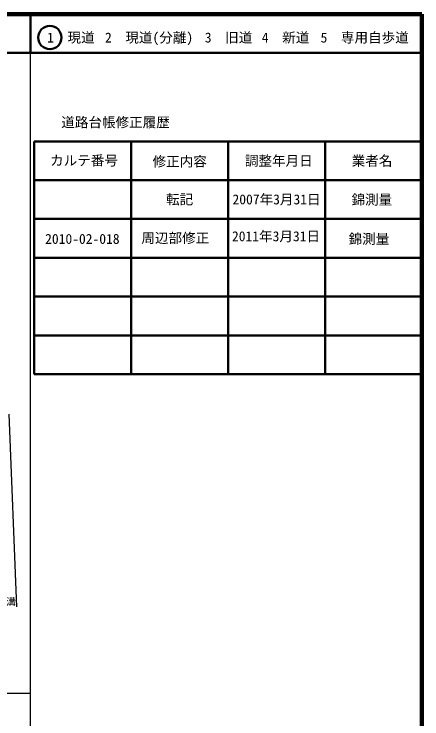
# Model space of a CAD drawing. Units: millimetres, scale not verified. Extents: x 40000 to 680000, y 20000 to 380000.
# Drawn here: x 574797 to 680000, y 198357 to 380000 of the extents above; entities that cross this region are included whole.
import ezdxf
from ezdxf.enums import TextEntityAlignment as Align

# ---------------------------------------------------------------- set-up
doc = ezdxf.new("R2010")
doc.units = ezdxf.units.MM
doc.header["$LTSCALE"] = 1000
for name, color, linetype, lineweight in [('M-BGD', 7, 'Continuous', 25), ('M-TTL', 2, 'Continuous', 140), ('M-TTL-BAND', 7, 'Continuous', 25), ('M-TTL-FRAM', 2, 'Continuous', 50), ('M-TTL-LINE', 7, 'Continuous', 50)]:
    doc.layers.add(name, color=color, linetype=linetype, lineweight=lineweight)
doc.layers.add('M-TTL-TXT', color=7, linetype='Continuous')
doc.styles.add('ＭＳ ゴシック', font='')
doc.styles.get('ＭＳ ゴシック').set_extended_font_data('MS Gothic')

msp = doc.modelspace()

# ---------------------------------------------------------------- linework, layer by layer
at = {"layer": 'M-BGD'}
msp.add_line((575522, 227216), (573548, 276862), dxfattribs=at)
at = {"layer": 'M-TTL'}
for p, q in [((680000, 380000), (40000, 380000)), ((680000, 20000), (680000, 380000))]:
    msp.add_line(p, q, dxfattribs=at)
at = {"layer": 'M-TTL-BAND'}
for p, q in [((579000, 20000), (579000, 370000)), ((40000, 205000), (579000, 205000))]:
    msp.add_line(p, q, dxfattribs=at)
at = {"layer": 'M-TTL-FRAM'}
for p, q in [((580000, 347197), (580000, 287197)), ((580000, 347197), (680000, 347197)), ((580000, 287197), (680000, 287197))]:
    msp.add_line(p, q, dxfattribs=at)
at = {"layer": 'M-TTL-LINE'}
for p, q in [((579000, 380000), (579000, 370000)), ((40000, 370000), (680000, 370000)), ((605000, 347197), (605000, 287197)), ((630000, 347197), (630000, 287197)), ((655000, 347197), (655000, 287197)), ((580000, 337197), (680000, 337197)), ((580000, 327197), (680000, 327197)), ((580000, 317197), (680000, 317197)), ((580000, 307197), (680000, 307197)), ((580000, 297197), (680000, 297197))]:
    msp.add_line(p, q, dxfattribs=at)
msp.add_circle((584031, 373958), 3000, dxfattribs=at)

# ---------------------------------------------------------------- texts
at = {"layer": 'M-BGD', "style": 'ＭＳ ゴシック'}
msp.add_text('側\u3000溝', height=1833, dxfattribs=at).set_placement((567724, 227066), align=Align.BOTTOM_LEFT)
at = {"layer": 'M-TTL-TXT', "style": 'ＭＳ ゴシック'}
for s, p in [('1\u3000現道', (589448, 373958)), ('2\u3000現道(分離)', (609619, 373958)), ('3\u3000旧道', (630121, 373958)), ('4\u3000新道', (644824, 373958)), ('5\u3000専用自歩道', (665228, 373958)), ('道路台帳修正履歴', (600968, 352113)), ('カルテ番号', (592839, 342277)), ('修正内容', (617509, 342023)), ('調整年月日', (643089, 342197)), ('業者名', (667134, 342197)), ('転記', (617500, 332245)), ('2007年3月31日', (642500, 332245)), ('錦測量', (667077, 332189)), ('周辺部修正', (616377, 322292)), ('2011年3月31日', (642362, 322740)), ('錦測量', (666330, 322068)), ('2010-02-018', (592409, 322068))]:
    msp.add_text(s, height=2566, dxfattribs=at).set_placement(p, align=Align.MIDDLE_CENTER)

doc.saveas('drawing.dxf')
